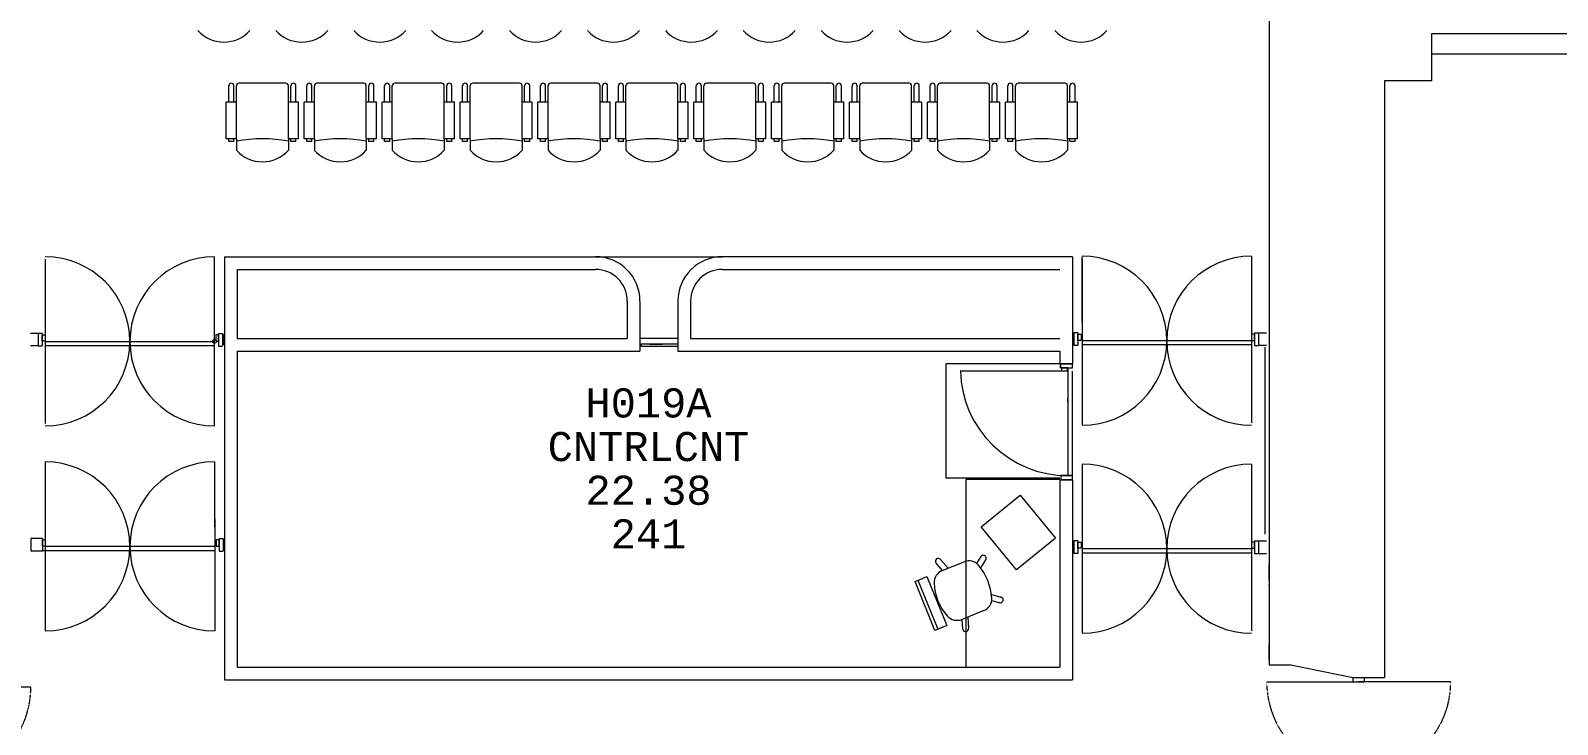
# Model space of a CAD drawing. Extents: x 0 to 84000, y 0 to 59400.
# Drawn here: x 59154 to 71207, y 33844 to 39328 of the extents above; entities that cross this region are included whole.
import ezdxf
from ezdxf.enums import TextEntityAlignment as Align

# ---------------------------------------------------------------- set-up
doc = ezdxf.new("R2010")
doc.units = 0
doc.header["$MEASUREMENT"] = 0
doc.linetypes.add('HIDDEN', pattern=[0.375, 0.25, -0.125])
doc.layers.get('0').update_dxf_attribs({"linetype": 'CONTINUOUS', "lineweight": 0})
for name, color, linetype, lineweight in [('001BUILDING', 7, 'CONTINUOUS', 0), ('001PARTITIONING', 5, 'CONTINUOUS', 0), ('725furniture', 4, 'CONTINUOUS', 0), ('RM$TXT', 7, 'CONTINUOUS', 0)]:
    doc.layers.add(name, color=color, linetype=linetype, lineweight=lineweight)
doc.styles.add('MONOTXT', font='monotxt.shx')

# ---------------------------------------------------------------- blocks, each defined once
blk = doc.blocks.new('1HH0214B')
at = {"linetype": 'Continuous'}
for p, q in [((0, 725), (0, 0)), ((1450, 725), (1450, 0))]:
    blk.add_line(p, q, dxfattribs=at)
at = {"linetype": 'HIDDEN'}
for p, q in [((28.463583, 724.440921), (0.000228, 724.999878)), ((56.88305, 722.764928), (28.463583, 724.440921)), ((1421.53665, 724.44093), (1393.117188, 722.764947)), ((1450, 724.999878), (1421.53665, 724.44093)), ((85.214808, 719.974485), (56.88305, 722.764928)), ((113.41517, 716.073894), (85.214808, 719.974485)), ((141.440655, 711.06917), (113.41517, 716.073894)), ((169.248048, 704.968028), (141.440655, 711.06917)), ((196.794474, 697.779878), (169.248048, 704.968028)), ((224.037456, 689.515802), (196.794474, 697.779878)), ((250.93499, 680.188543), (224.037456, 689.515802)), ((277.445599, 669.812483), (250.93499, 680.188543)), ((303.528408, 658.403621), (277.445599, 669.812483)), ((329.143199, 645.979549), (303.528408, 658.403621)), ((354.250475, 632.559424), (329.143199, 645.979549)), ((378.811522, 618.163938), (354.250475, 632.559424)), ((402.788469, 602.815288), (378.811522, 618.163938)), ((426.144347, 586.537142), (402.788469, 602.815288)), ((1047.211791, 602.815462), (1023.855911, 586.537329)), ((1071.18874, 618.164098), (1047.211791, 602.815462)), ((1095.749789, 632.559571), (1071.18874, 618.164098)), ((1120.857065, 645.979683), (1095.749789, 632.559571)), ((1146.471855, 658.403743), (1120.857065, 645.979683)), ((1172.554663, 669.812592), (1146.471855, 658.403743)), ((1199.065272, 680.18864), (1172.554663, 669.812592)), ((1225.962803, 689.515886), (1199.065272, 680.18864)), ((1253.205784, 697.779951), (1225.962803, 689.515886)), ((1280.752206, 704.96809), (1253.205784, 697.779951)), ((1308.559596, 711.06922), (1280.752206, 704.96809)), ((1336.585077, 716.073934), (1308.559596, 711.06922)), ((1364.785435, 719.974514), (1336.585077, 716.073934)), ((1393.117188, 722.764947), (1364.785435, 719.974514)), ((448.84314, 569.354598), (426.144347, 586.537142)), ((470.849851, 551.294151), (448.84314, 569.354598)), ((492.130545, 532.383649), (470.849851, 551.294151)), ((512.652411, 512.65225), (492.130545, 532.383649)), ((532.383803, 492.130378), (512.652411, 512.65225)), ((551.294299, 470.849678), (532.383803, 492.130378)), ((917.616432, 492.130633), (898.70593, 470.849946)), ((937.347831, 512.652491), (917.616432, 492.130633)), ((957.869701, 532.383877), (937.347831, 512.652491)), ((979.1504, 551.294365), (957.869701, 532.383877)), ((1001.157114, 569.354799), (979.1504, 551.294365)), ((1023.855911, 586.537329), (1001.157114, 569.354799)), ((569.354739, 448.842962), (551.294299, 470.849678)), ((586.537276, 426.144163), (569.354739, 448.842962)), ((602.815415, 402.78828), (586.537276, 426.144163)), ((618.164057, 378.811328), (602.815415, 402.78828)), ((632.559535, 354.250276), (618.164057, 378.811328)), ((831.836139, 378.811648), (817.440651, 354.250609)), ((847.184791, 402.788588), (831.836139, 378.811648)), ((863.462938, 426.144457), (847.184791, 402.788588)), ((880.645483, 448.843243), (863.462938, 426.144457)), ((898.70593, 470.849946), (880.645483, 448.843243)), ((645.979652, 329.142996), (632.559535, 354.250276)), ((658.403716, 303.528202), (645.979652, 329.142996)), ((669.81257, 277.445389), (658.403716, 303.528202)), ((680.188622, 250.934776), (669.81257, 277.445389)), ((689.515872, 224.03724), (680.188622, 250.934776)), ((769.811518, 250.935155), (760.484254, 224.03763)), ((780.187582, 277.445757), (769.811518, 250.935155)), ((791.596448, 303.528558), (780.187582, 277.445757)), ((804.020523, 329.143341), (791.596448, 303.528558)), ((817.440651, 354.250609), (804.020523, 329.143341)), ((697.77994, 196.794255), (689.515872, 224.03724)), ((704.968082, 169.247827), (697.77994, 196.794255)), ((711.069214, 141.440432), (704.968082, 169.247827)), ((716.07393, 113.414946), (711.069214, 141.440432)), ((738.930869, 141.44085), (733.926138, 113.415373)), ((745.032017, 169.248237), (738.930869, 141.44085)), ((752.220173, 196.794654), (745.032017, 169.248237)), ((760.484254, 224.03763), (752.220173, 196.794654)), ((719.974512, 85.214582), (716.07393, 113.414946)), ((722.764946, 56.882823), (719.974512, 85.214582)), ((724.44093, 28.463356), (722.764946, 56.882823)), ((724.999878, 0), (724.44093, 28.463356)), ((725.559088, 28.463805), (725.000122, 0.000455)), ((727.235089, 56.883266), (725.559088, 28.463805)), ((730.025539, 85.215017), (727.235089, 56.883266)), ((733.926138, 113.415373), (730.025539, 85.215017))]:
    blk.add_line(p, q, dxfattribs=at)
blk = doc.blocks.new('justhh00furn')
at = {"layer": '725furniture', "linetype": 'ByBlock', "lineweight": 0}
for p, q in [((49610, 11251), (49610, 11381)), ((49650, 11251), (49650, 11381)), ((49670, 10961), (49670, 11381)), ((50060, 11401), (49690, 11401)), ((50080, 10961), (50080, 11381)), ((50100, 11251), (50100, 11381)), ((50140, 11251), (50140, 11381)), ((50225, 11251), (50225, 11381)), ((50265, 11251), (50265, 11381)), ((50285, 10961), (50285, 11381)), ((50675, 11401), (50305, 11401)), ((50695, 10961), (50695, 11381)), ((50715, 11251), (50715, 11381)), ((50755, 11251), (50755, 11381)), ((50840, 11251), (50840, 11381)), ((50880, 11251), (50880, 11381)), ((50900, 10961), (50900, 11381)), ((51290, 11401), (50920, 11401)), ((51310, 10961), (51310, 11381)), ((51330, 11251), (51330, 11381)), ((51370, 11251), (51370, 11381)), ((51455, 11251), (51455, 11381)), ((51495, 11251), (51495, 11381)), ((51515, 10961), (51515, 11381)), ((51905, 11401), (51535, 11401)), ((51925, 10961), (51925, 11381)), ((51945, 11251), (51945, 11381)), ((51985, 11251), (51985, 11381)), ((52070, 11251), (52070, 11381)), ((52110, 11251), (52110, 11381)), ((52130, 10961), (52130, 11381)), ((52520, 11401), (52150, 11401)), ((52540, 10961), (52540, 11381)), ((52560, 11251), (52560, 11381)), ((52600, 11251), (52600, 11381)), ((52685, 11251), (52685, 11381)), ((52725, 11251), (52725, 11381)), ((52745, 10961), (52745, 11381)), ((53135, 11401), (52765, 11401)), ((53155, 10961), (53155, 11381)), ((53175, 11251), (53175, 11381)), ((53215, 11251), (53215, 11381)), ((53300, 11251), (53300, 11381)), ((53340, 11251), (53340, 11381)), ((53360, 10961), (53360, 11381)), ((53750, 11401), (53380, 11401)), ((53770, 10961), (53770, 11381)), ((53790, 11251), (53790, 11381)), ((53830, 11251), (53830, 11381)), ((53915, 11251), (53915, 11381)), ((53955, 11251), (53955, 11381)), ((53975, 10961), (53975, 11381)), ((54365, 11401), (53995, 11401)), ((54385, 10961), (54385, 11381)), ((54405, 11251), (54405, 11381)), ((54445, 11251), (54445, 11381)), ((54530, 11251), (54530, 11381)), ((54570, 11251), (54570, 11381)), ((54590, 10961), (54590, 11381)), ((54980, 11401), (54610, 11401)), ((55000, 10961), (55000, 11381)), ((55020, 11251), (55020, 11381)), ((55060, 11251), (55060, 11381)), ((55145, 11251), (55145, 11381)), ((55185, 11251), (55185, 11381)), ((55205, 10961), (55205, 11381)), ((55595, 11401), (55225, 11401)), ((55615, 10961), (55615, 11381)), ((55635, 11251), (55635, 11381)), ((55675, 11251), (55675, 11381)), ((55760, 11251), (55760, 11381)), ((55800, 11251), (55800, 11381)), ((55820, 10961), (55820, 11381)), ((56210, 11401), (55840, 11401)), ((56230, 10961), (56230, 11381)), ((56250, 11251), (56250, 11381)), ((56290, 11251), (56290, 11381)), ((49590, 10961), (49590, 11251)), ((49670, 11251), (49590, 11251)), ((50160, 11251), (50080, 11251)), ((50160, 10961), (50160, 11251)), ((50205, 10961), (50205, 11251)), ((50285, 11251), (50205, 11251)), ((50775, 11251), (50695, 11251)), ((50775, 10961), (50775, 11251)), ((50820, 10961), (50820, 11251)), ((50900, 11251), (50820, 11251)), ((51390, 11251), (51310, 11251)), ((51390, 10961), (51390, 11251)), ((51435, 10961), (51435, 11251)), ((51515, 11251), (51435, 11251)), ((52005, 11251), (51925, 11251)), ((52005, 10961), (52005, 11251)), ((52050, 10961), (52050, 11251)), ((52130, 11251), (52050, 11251)), ((52620, 11251), (52540, 11251)), ((52620, 10961), (52620, 11251)), ((52665, 10961), (52665, 11251)), ((52745, 11251), (52665, 11251)), ((53235, 11251), (53155, 11251)), ((53235, 10961), (53235, 11251)), ((53280, 10961), (53280, 11251)), ((53360, 11251), (53280, 11251)), ((53850, 11251), (53770, 11251)), ((53850, 10961), (53850, 11251)), ((53895, 10961), (53895, 11251)), ((53975, 11251), (53895, 11251)), ((54465, 11251), (54385, 11251)), ((54465, 10961), (54465, 11251)), ((54510, 10961), (54510, 11251)), ((54590, 11251), (54510, 11251)), ((55080, 11251), (55000, 11251)), ((55080, 10961), (55080, 11251)), ((55125, 10961), (55125, 11251)), ((55205, 11251), (55125, 11251)), ((55695, 11251), (55615, 11251)), ((55695, 10961), (55695, 11251)), ((55740, 10961), (55740, 11251)), ((55820, 11251), (55740, 11251)), ((56310, 11251), (56230, 11251)), ((56310, 10961), (56310, 11251)), ((49670, 10961), (49590, 10961)), ((49610, 10941), (49610, 10961)), ((49650, 10941), (49610, 10941)), ((49650, 10941), (49650, 10961)), ((49670, 10961), (49670, 10871)), ((50080, 10961), (50080, 10871)), ((50160, 10961), (50080, 10961)), ((50100, 10941), (50100, 10961)), ((50140, 10941), (50100, 10941)), ((50140, 10941), (50140, 10961)), ((50285, 10961), (50205, 10961)), ((50225, 10941), (50225, 10961)), ((50265, 10941), (50225, 10941)), ((50265, 10941), (50265, 10961)), ((50285, 10961), (50285, 10871)), ((50695, 10961), (50695, 10871)), ((50775, 10961), (50695, 10961)), ((50715, 10941), (50715, 10961)), ((50755, 10941), (50715, 10941)), ((50755, 10941), (50755, 10961)), ((50900, 10961), (50820, 10961)), ((50840, 10941), (50840, 10961)), ((50880, 10941), (50840, 10941)), ((50880, 10941), (50880, 10961)), ((50900, 10961), (50900, 10871)), ((51310, 10961), (51310, 10871)), ((51390, 10961), (51310, 10961)), ((51330, 10941), (51330, 10961)), ((51370, 10941), (51330, 10941)), ((51370, 10941), (51370, 10961)), ((51515, 10961), (51435, 10961)), ((51455, 10941), (51455, 10961)), ((51495, 10941), (51455, 10941)), ((51495, 10941), (51495, 10961)), ((51515, 10961), (51515, 10871)), ((51925, 10961), (51925, 10871)), ((52005, 10961), (51925, 10961)), ((51945, 10941), (51945, 10961)), ((51985, 10941), (51945, 10941)), ((51985, 10941), (51985, 10961)), ((52130, 10961), (52050, 10961)), ((52070, 10941), (52070, 10961)), ((52110, 10941), (52070, 10941)), ((52110, 10941), (52110, 10961)), ((52130, 10961), (52130, 10871)), ((52540, 10961), (52540, 10871)), ((52620, 10961), (52540, 10961)), ((52560, 10941), (52560, 10961)), ((52600, 10941), (52560, 10941)), ((52600, 10941), (52600, 10961)), ((52745, 10961), (52665, 10961)), ((52685, 10941), (52685, 10961)), ((52725, 10941), (52685, 10941)), ((52725, 10941), (52725, 10961)), ((52745, 10961), (52745, 10871)), ((53155, 10961), (53155, 10871)), ((53235, 10961), (53155, 10961)), ((53175, 10941), (53175, 10961)), ((53215, 10941), (53175, 10941)), ((53215, 10941), (53215, 10961)), ((53360, 10961), (53280, 10961)), ((53300, 10941), (53300, 10961)), ((53340, 10941), (53300, 10941)), ((53340, 10941), (53340, 10961)), ((53360, 10961), (53360, 10871)), ((53770, 10961), (53770, 10871)), ((53850, 10961), (53770, 10961)), ((53790, 10941), (53790, 10961)), ((53830, 10941), (53790, 10941)), ((53830, 10941), (53830, 10961)), ((53975, 10961), (53895, 10961)), ((53915, 10941), (53915, 10961)), ((53955, 10941), (53915, 10941)), ((53955, 10941), (53955, 10961)), ((53975, 10961), (53975, 10871)), ((54385, 10961), (54385, 10871)), ((54465, 10961), (54385, 10961)), ((54405, 10941), (54405, 10961)), ((54445, 10941), (54405, 10941)), ((54445, 10941), (54445, 10961)), ((54590, 10961), (54510, 10961)), ((54530, 10941), (54530, 10961)), ((54570, 10941), (54530, 10941)), ((54570, 10941), (54570, 10961)), ((54590, 10961), (54590, 10871)), ((55000, 10961), (55000, 10871)), ((55080, 10961), (55000, 10961)), ((55020, 10941), (55020, 10961)), ((55060, 10941), (55020, 10941)), ((55060, 10941), (55060, 10961)), ((55205, 10961), (55125, 10961)), ((55145, 10941), (55145, 10961)), ((55185, 10941), (55145, 10941)), ((55185, 10941), (55185, 10961)), ((55205, 10961), (55205, 10871)), ((55615, 10961), (55615, 10871)), ((55695, 10961), (55615, 10961)), ((55635, 10941), (55635, 10961)), ((55675, 10941), (55635, 10941)), ((55675, 10941), (55675, 10961)), ((55820, 10961), (55740, 10961)), ((55760, 10941), (55760, 10961)), ((55800, 10941), (55760, 10941)), ((55800, 10941), (55800, 10961)), ((55820, 10961), (55820, 10871)), ((56230, 10961), (56230, 10871)), ((56310, 10961), (56230, 10961)), ((56250, 10941), (56250, 10961)), ((56290, 10941), (56250, 10941)), ((56290, 10941), (56290, 10961)), ((55192, 7610), (55242, 7551)), ((55287, 7570), (55229, 7638)), ((55242, 7551), (55414, 7620)), ((55546, 7661), (55512, 7607)), ((55545, 7571), (55585, 7636)), ((55027, 7465), (55121, 7503)), ((55050, 7474), (55207, 7086)), ((55121, 7503), (55278, 7115)), ((55184, 7077), (55027, 7465)), ((55630, 7360), (55704, 7341)), ((55570, 7234), (55398, 7164)), ((55693, 7296), (55632, 7311)), ((55278, 7115), (55184, 7077)), ((55403, 7087), (55398, 7164)), ((55443, 7182), (55449, 7093))]:
    blk.add_line(p, q, dxfattribs=at)
at = {"layer": '725furniture', "lineweight": 0}
for p, q in [((55427, 8269), (55427, 6786)), ((56171, 8269), (55427, 8269)), ((55549, 7896), (55856, 8147)), ((55856, 8147), (56135, 7807)), ((55828, 7555), (55549, 7896)), ((56135, 7807), (55828, 7555))]:
    blk.add_line(p, q, dxfattribs=at)
at = {"layer": '725furniture', "linetype": 'ByBlock', "lineweight": 0}
for centre, radius, start, end in [((49571, 12002), 276, 221.9643, 318.0357), ((50186, 12002), 276, 221.9643, 318.0357), ((50801, 12002), 276, 221.9643, 318.0357), ((51416, 12002), 276, 221.9643, 318.0357), ((52031, 12002), 276, 221.9643, 318.0357), ((52646, 12002), 276, 221.9643, 318.0357), ((53261, 12002), 276, 221.9643, 318.0357), ((53876, 12002), 276, 221.9643, 318.0357), ((54491, 12002), 276, 221.9643, 318.0357), ((55106, 12002), 276, 221.9643, 318.0357), ((55721, 12002), 276, 221.9643, 318.0357), ((56336, 12002), 276, 221.9643, 318.0357), ((49630, 11381), 20, 90, 180), ((49630, 11381), 20, 0, 90), ((49690, 11381), 20, 90, 180), ((50060, 11381), 20, 0, 90), ((50120, 11381), 20, 90, 180), ((50120, 11381), 20, 0, 90), ((50245, 11381), 20, 90, 180), ((50245, 11381), 20, 0, 90), ((50305, 11381), 20, 90, 180), ((50675, 11381), 20, 0, 90), ((50735, 11381), 20, 90, 180), ((50735, 11381), 20, 0, 90), ((50860, 11381), 20, 90, 180), ((50860, 11381), 20, 0, 90), ((50920, 11381), 20, 90, 180), ((51290, 11381), 20, 0, 90), ((51350, 11381), 20, 90, 180), ((51350, 11381), 20, 0, 90), ((51475, 11381), 20, 90, 180), ((51475, 11381), 20, 0, 90), ((51535, 11381), 20, 90, 180), ((51905, 11381), 20, 0, 90), ((51965, 11381), 20, 90, 180), ((51965, 11381), 20, 0, 90), ((52090, 11381), 20, 90, 180), ((52090, 11381), 20, 0, 90), ((52150, 11381), 20, 90, 180), ((52520, 11381), 20, 0, 90), ((52580, 11381), 20, 90, 180), ((52580, 11381), 20, 0, 90), ((52705, 11381), 20, 90, 180), ((52705, 11381), 20, 0, 90), ((52765, 11381), 20, 90, 180), ((53135, 11381), 20, 0, 90), ((53195, 11381), 20, 90, 180), ((53195, 11381), 20, 0, 90), ((53320, 11381), 20, 90, 180), ((53320, 11381), 20, 0, 90), ((53380, 11381), 20, 90, 180), ((53750, 11381), 20, 0, 90), ((53810, 11381), 20, 90, 180), ((53810, 11381), 20, 0, 90), ((53935, 11381), 20, 90, 180), ((53935, 11381), 20, 0, 90), ((53995, 11381), 20, 90, 180), ((54365, 11381), 20, 0, 90), ((54425, 11381), 20, 90, 180), ((54425, 11381), 20, 0, 90), ((54550, 11381), 20, 90, 180), ((54550, 11381), 20, 0, 90), ((54610, 11381), 20, 90, 180), ((54980, 11381), 20, 0, 90), ((55040, 11381), 20, 90, 180), ((55040, 11381), 20, 0, 90), ((55165, 11381), 20, 90, 180), ((55165, 11381), 20, 0, 90), ((55225, 11381), 20, 90, 180), ((55595, 11381), 20, 0, 90), ((55655, 11381), 20, 90, 180), ((55655, 11381), 20, 0, 90), ((55780, 11381), 20, 90, 180), ((55780, 11381), 20, 0, 90), ((55840, 11381), 20, 90, 180), ((56210, 11381), 20, 0, 90), ((56270, 11381), 20, 90, 180), ((56270, 11381), 20, 0, 90), ((49875, 9901), 1061, 78.8556, 101.1444), ((49875, 11056), 276, 221.9643, 318.0357), ((50490, 9901), 1061, 78.8556, 101.1444), ((50490, 11056), 276, 221.9643, 318.0357), ((51105, 9901), 1061, 78.8556, 101.1444), ((51105, 11056), 276, 221.9643, 318.0357), ((51720, 9901), 1061, 78.8556, 101.1444), ((51720, 11056), 276, 221.9643, 318.0357), ((52335, 9901), 1061, 78.8556, 101.1444), ((52335, 11056), 276, 221.9643, 318.0357), ((52950, 9901), 1061, 78.8556, 101.1444), ((52950, 11056), 276, 221.9643, 318.0357), ((53565, 9901), 1061, 78.8556, 101.1444), ((53565, 11056), 276, 221.9643, 318.0357), ((54180, 9901), 1061, 78.8556, 101.1444), ((54180, 11056), 276, 221.9643, 318.0357), ((54795, 9901), 1061, 78.8556, 101.1444), ((54795, 11056), 276, 221.9643, 318.0357), ((55410, 9901), 1061, 78.8556, 101.1444), ((55410, 11056), 276, 221.9643, 318.0357), ((56025, 9901), 1061, 78.8556, 101.1444), ((56025, 11056), 276, 221.9643, 318.0357)]:
    blk.add_arc(centre, radius, start, end, dxfattribs=at)
for centre, major_axis, start_param, end_param in [((55211, 7623), (16.5, 16.5), 6.19579, 9.214721), ((55452, 7527), (71.1, 71.1), 6.203007, 7.452417), ((55565, 7648), (22.7, 5.2), -0.785392, 2.356205), ((55281, 7454), (-73.7, 73.7), -0.395738, 0.821743), ((55192, 7306), (312, 312), 5.557336, 6.203007), ((55586, 7465), (289, 289), 2.39254, 3.090414), ((55533, 7326), (-70.4, 70.4), 2.734225, 3.98654), ((55699, 7319), (19.9, 12), 3.927078, 7.068675), ((55359, 7260), (-73, 73), 1.519618, 2.740028), ((55426, 7091), (16.5, 16.5), 2.54852, 5.567451)]:
    blk.add_ellipse(centre, major_axis=major_axis, ratio=1, start_param=start_param, end_param=end_param, dxfattribs=at)

msp = doc.modelspace()

# ---------------------------------------------------------------- linework, layer by layer
at = {"layer": '001BUILDING', "linetype": 'Continuous'}
for p, q in [((68932, 39444), (68932, 34315)), ((70212, 39300), (70212, 38930)), ((71836, 39300), (70212, 39300)), ((70212, 39300), (70212, 38930)), ((71836, 39140), (70212, 39140)), ((70212, 38930), (69842, 38930)), ((69842, 38930), (69842, 34215)), ((70212, 38930), (69842, 38930)), ((69842, 38930), (69842, 34215)), ((64042, 36850), (64142, 36850)), ((64042, 36850, 550), (64042, 36850, 825)), ((68932, 34355), (68932, 34355, 2362)), ((68932, 34315), (69102, 34315)), ((68932, 34315), (69102, 34315)), ((68932, 34315), (68932, 34315, 4420)), ((69102, 34315), (69592, 34215)), ((69102, 34315), (69592, 34215)), ((69592, 34215), (69592, 34180)), ((69592, 34215), (69842, 34215)), ((69592, 34215), (69592, 34180)), ((69592, 34215), (69842, 34215)), ((69592, 34180), (69682, 34180)), ((69592, 34180), (69682, 34180)), ((69682, 34215), (69682, 34180)), ((69682, 34215), (69682, 34180))]:
    msp.add_line(p, q, dxfattribs=at)
for points in [[(64042, 36850, 0), (64142, 36850, 0), (64142, 36850, 3100), (64042, 36850, 3100)], [(68932, 34355, 0), (68932, 34475, 0), (68932, 34475, 2311), (68932, 34355, 2311)]]:
    msp.add_polyline3d(points, close=True, dxfattribs=at)
at = {"layer": '001PARTITIONING', "lineweight": 0}
for p, q in [((59269, 37521), (59269, 36222)), ((60606, 36203), (60606, 37540)), ((60685, 37540), (63614, 37540)), ((60685, 37540), (60685, 34196)), ((63614, 37540), (64614, 37540)), ((67378, 37540), (64614, 37540)), ((67378, 37540), (67378, 36694)), ((67455, 37029), (67455, 37540)), ((67455, 37522), (67455, 36208)), ((68791, 37544), (68791, 36227)), ((60785, 37440), (63614, 37440)), ((60785, 37440), (60785, 36895)), ((64614, 37440), (67278, 37440)), ((63864, 37190), (63864, 36895)), ((63964, 37190), (63964, 36795)), ((64264, 37190), (64264, 36795)), ((64364, 37190), (64364, 36895)), ((59214, 36933), (59152, 36933)), ((59246, 36933), (59214, 36933)), ((59214, 36933), (59214, 36835)), ((59246, 36933), (59246, 36835)), ((59246, 36923), (59269, 36923)), ((59246, 36874), (59246, 36923)), ((59269, 36923), (59269, 36874)), ((60615, 36923), (60615, 36874)), ((60638, 36923), (60615, 36923)), ((60638, 36933), (60670, 36933)), ((60638, 36933), (60638, 36835)), ((60638, 36874), (60638, 36923)), ((60670, 36933), (60670, 36835)), ((60682, 36920), (60671, 36920)), ((60673, 36915), (60682, 36915)), ((60673, 36851), (60673, 36915)), ((60682, 36915), (60682, 36851)), ((60785, 36895), (63864, 36895)), ((63964, 36897), (64264, 36897)), ((64364, 36895), (67278, 36895)), ((67378, 36925), (67389, 36925)), ((67379, 36919), (67379, 36856)), ((67388, 36919), (67379, 36919)), ((67388, 36856), (67388, 36919)), ((67422, 36938), (67390, 36938)), ((67390, 36938), (67390, 36840)), ((67422, 36938), (67422, 36840)), ((67422, 36927), (67446, 36927)), ((67422, 36879), (67422, 36927)), ((67446, 36927), (67446, 36879)), ((68791, 36927), (68791, 36879)), ((68815, 36927), (68791, 36927)), ((68815, 36938), (68847, 36938)), ((68815, 36938), (68815, 36840)), ((68815, 36879), (68815, 36927)), ((68847, 36938), (68909, 36938)), ((68847, 36938), (68847, 36840)), ((59214, 36835), (59152, 36835)), ((59246, 36834), (59214, 36834)), ((59269, 36874), (59246, 36874)), ((59269, 36871), (60606, 36871)), ((59269, 36838), (60606, 36838)), ((60615, 36874), (60638, 36874)), ((60638, 36834), (60670, 36834)), ((60682, 36846), (60671, 36846)), ((60682, 36851), (60673, 36851)), ((60785, 36795), (63964, 36795)), ((60785, 36795), (60785, 34296)), ((63973, 36852), (64264, 36852)), ((63973, 36831), (63973, 36852)), ((64264, 36831), (63973, 36831)), ((64264, 36795), (67278, 36795)), ((67278, 36795), (67278, 36694)), ((67379, 36856), (67388, 36856)), ((67422, 36839), (67390, 36839)), ((67446, 36879), (67422, 36879)), ((68791, 36876), (67455, 36876)), ((68791, 36843), (67455, 36843)), ((68791, 36879), (68815, 36879)), ((68815, 36839), (68847, 36839)), ((68847, 36840), (68909, 36840)), ((68897, 36825), (68897, 35349)), ((67278, 36694), (66378, 36694)), ((66378, 36694), (66378, 35794)), ((67278, 36696), (67380, 36696)), ((67285, 36694), (67285, 36662)), ((67380, 36694), (67285, 36694)), ((67285, 36694), (67380, 36694)), ((67285, 36694), (67380, 36694)), ((67285, 36662), (67285, 36694)), ((67285, 36694), (67380, 36694)), ((67285, 36662), (67380, 36662)), ((67285, 36662), (67380, 36662)), ((67292, 36662), (67292, 36639)), ((67340, 36662), (67292, 36662)), ((67340, 36639), (67340, 36662)), ((67343, 36655), (67343, 35811)), ((67380, 36662), (67380, 36694)), ((67343, 36636), (66493, 36636)), ((67292, 36639), (67340, 36639)), ((67377, 36636), (67377, 35810)), ((67380, 36567), (67380, 36599)), ((67343, 36390), (67343, 36421)), ((59270, 35920), (59270, 34583)), ((60609, 35404), (60609, 35920)), ((67286, 35811), (67286, 35779)), ((67380, 35811), (67286, 35811)), ((67286, 35811), (67380, 35811)), ((67380, 35779), (67380, 35811)), ((67455, 35901), (67455, 34570)), ((68791, 35901), (68791, 34584)), ((66378, 35794), (67278, 35794)), ((67278, 35779), (67278, 34296)), ((67278, 35777), (67378, 35777)), ((67286, 35779), (67380, 35779)), ((67286, 35779), (67380, 35779)), ((67378, 35779), (67378, 34196)), ((60609, 35469), (60609, 34583)), ((59247, 35313), (59155, 35313)), ((59155, 35313), (59155, 35215)), ((59247, 35214), (59155, 35214)), ((59247, 35313), (59247, 35215)), ((59247, 35302), (59270, 35302)), ((59247, 35254), (59247, 35302)), ((59270, 35254), (59247, 35254)), ((59247, 35218), (60609, 35218)), ((59270, 35302), (59270, 35254)), ((60609, 35251), (59270, 35251)), ((60618, 35302), (60618, 35254)), ((60642, 35302), (60618, 35302)), ((60618, 35254), (60642, 35254)), ((60642, 35313), (60674, 35313)), ((60642, 35313), (60642, 35215)), ((60642, 35254), (60642, 35302)), ((60642, 35214), (60674, 35214)), ((60674, 35313), (60674, 35215)), ((60686, 35300), (60675, 35300)), ((60686, 35226), (60675, 35226)), ((60676, 35294), (60685, 35294)), ((60676, 35231), (60676, 35294)), ((60685, 35231), (60676, 35231)), ((60685, 35294), (60685, 35231)), ((67378, 35282), (67389, 35282)), ((67379, 35276), (67379, 35212)), ((67388, 35276), (67379, 35276)), ((67379, 35212), (67388, 35212)), ((67388, 35212), (67388, 35276)), ((67422, 35295), (67390, 35295)), ((67390, 35295), (67390, 35196)), ((67422, 35295), (67422, 35196)), ((67422, 35284), (67446, 35284)), ((67422, 35236), (67422, 35284)), ((67446, 35236), (67422, 35236)), ((67446, 35284), (67446, 35236)), ((68791, 35233), (67455, 35233)), ((68791, 35199), (67455, 35199)), ((68791, 35284), (68791, 35236)), ((68815, 35284), (68791, 35284)), ((68791, 35236), (68815, 35236)), ((68815, 35295), (68847, 35295)), ((68815, 35295), (68815, 35196)), ((68815, 35236), (68815, 35284)), ((68847, 35295), (68909, 35295)), ((68847, 35295), (68847, 35196)), ((67422, 35195), (67390, 35195)), ((68815, 35195), (68847, 35195)), ((68847, 35196), (68909, 35196)), ((68932, 35108), (68932, 34988)), ((68932, 35108), (68932, 35108)), ((68932, 34988), (68932, 35108)), ((68932, 35108), (68932, 34988)), ((68932, 35108), (68932, 35108)), ((68932, 34988), (68932, 35108)), ((68932, 34988), (68932, 34988)), ((68932, 34988), (68932, 34988)), ((60785, 34296), (67278, 34296)), ((60685, 34196), (67378, 34196))]:
    msp.add_line(p, q, dxfattribs=at)
msp.add_circle((60606, 36871), 15, dxfattribs=at)
for centre, radius, start, end in [((59269, 36871), 668, 270, 90), ((60606, 36871), 668, 90, 270), ((63614, 37190), 350, 0, 90), ((64614, 37190), 350, 90, 180), ((67455, 36876), 668, 270, 90), ((68791, 36876), 668, 90, 270), ((63614, 37190), 250, 0, 90), ((64614, 37190), 250, 90, 180), ((67343, 36660), 850, 181.6455, 270), ((59269, 35251), 668, 270, 90), ((60606, 35251), 668, 90, 270), ((67455, 35233), 668, 270, 90), ((68791, 35233), 668, 90, 270)]:
    msp.add_arc(centre, radius, start, end, dxfattribs=at)
for p in [(68932, 34988), (68932, 34988), (68932, 34948), (68932, 34948)]:
    msp.add_point(p, dxfattribs=at)

# ---------------------------------------------------------------- block references
msp.add_blockref('justhh00furn', (11109, 27510))
at = {"layer": '001PARTITIONING', "linetype": 'Continuous', "xscale": 0.999998, "zscale": 0.999998}
for p, yscale, rotation in [((58431, 34140), 0.999998, 270.000154), ((69637, 32730), 0.999998, 90), ((69637, 32730), -0.999998, 90.000154)]:
    msp.add_blockref('1HH0214B', p, dxfattribs=dict(at, yscale=yscale, rotation=rotation))

# ---------------------------------------------------------------- texts
at = {"layer": 'RM$TXT', "style": 'MONOTXT'}
for s, p in [('H019A', (64032, 36270)), ('CNTRLCNT', (64032, 35925)), ('22.38', (64032, 35580)), ('241', (64032, 35235))]:
    msp.add_text(s, height=230, dxfattribs=at).set_placement(p, align=Align.CENTER)

doc.saveas('drawing.dxf')
